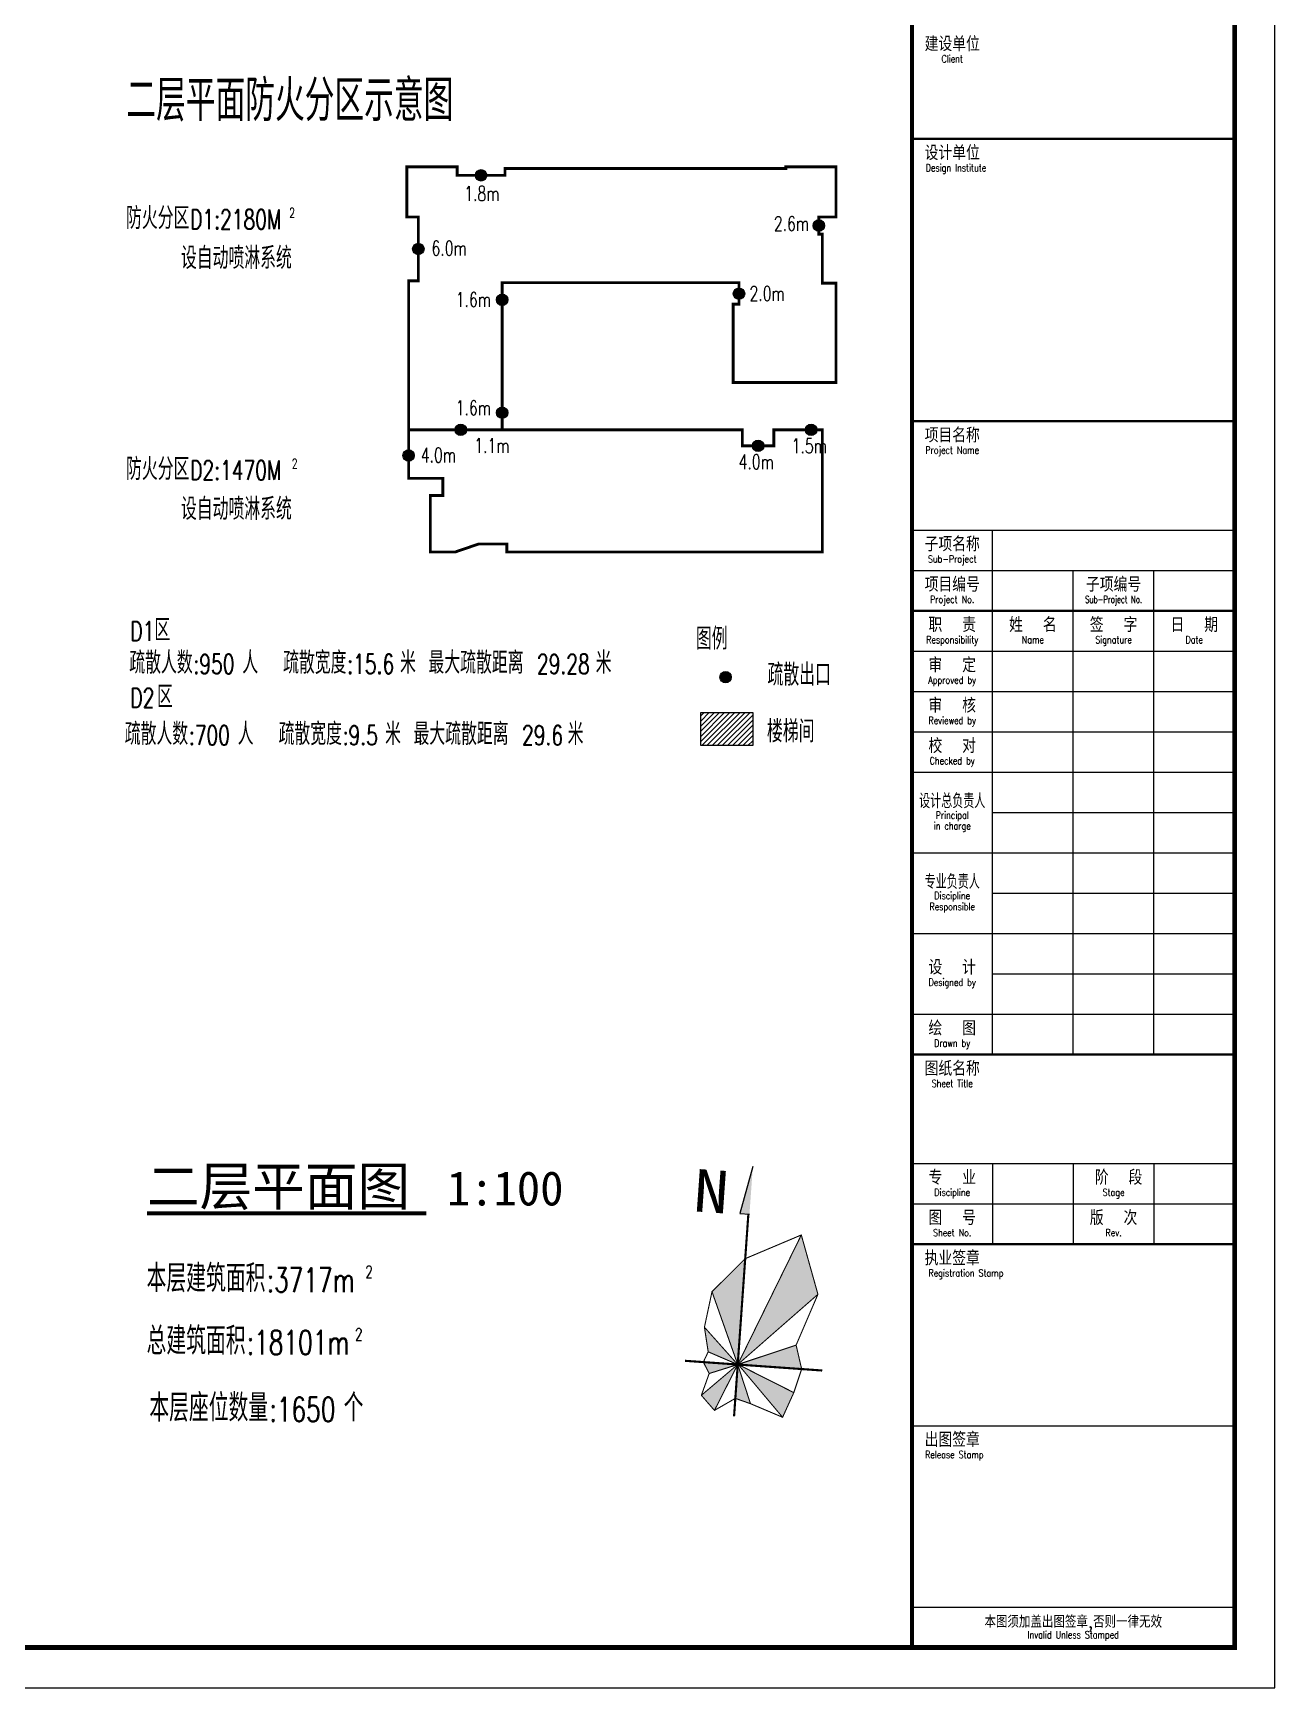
# Model space of a CAD drawing. Header units: millimetres. Extents: x 0 to 180559, y 0 to 202470.
# Drawn here: x 62297 to 84062, y 74857 to 103860 of the extents above; entities that cross this region are included whole.
import ezdxf
from ezdxf.enums import TextEntityAlignment as Align

# ---------------------------------------------------------------- set-up
doc = ezdxf.new("R2010")
doc.units = ezdxf.units.MM
for name, color, linetype in [('AXIS', 3, 'Continuous'), ('COLUMN', 242, 'Continuous'), ('DIM_SYMB', 3, 'Continuous'), ('FRAME', 7, 'Continuous'), ('PUB_HATCH', 8, 'Continuous'), ('PUB_TEXT', 7, 'Continuous')]:
    doc.layers.add(name, color=color, linetype=linetype)
doc.styles.add('_TCH_DIM', font='SIMPLEX', dxfattribs={"bigfont": 'GBCBIG'})
doc.styles.add('TKZ1_tjhts.shx', font='tjromant.shx', dxfattribs={"bigfont": 'tjhts.shx'})
doc.styles.add('TKZ2_tjkts.shx', font='tjromant.shx', dxfattribs={"bigfont": 'tjkts.shx'})
doc.styles.add('竖标题', font='')
doc.styles.add('黑体', font='')
doc.styles.get('竖标题').set_extended_font_data('SimHei')
doc.styles.get('黑体').set_extended_font_data('SimHei')

# ---------------------------------------------------------------- blocks, each defined once
blk = doc.blocks.new('TJAD_TK_A0_A')
at = {"layer": 'FRAME'}
for p, q in [((1188.88, 0.06), (1188.88, 841.06)), ((1098.88, 287.06), (1178.88, 287.06)), ((1118.88, 157.06), (1118.88, 287.06)), ((1098.88, 277.06), (1178.88, 277.06)), ((1138.88, 157.06), (1138.88, 277.06)), ((1158.88, 157.06), (1158.88, 277.06)), ((1098.88, 257.06), (1178.88, 257.06)), ((1098.88, 247.06), (1178.88, 247.06)), ((1098.88, 237.06), (1178.88, 237.06)), ((1098.88, 227.06), (1178.88, 227.06)), ((1118.88, 217.06), (1178.88, 217.06)), ((1098.88, 207.06), (1178.88, 207.06)), ((1118.88, 197.06), (1178.88, 197.06)), ((1098.88, 187.06), (1178.88, 187.06)), ((1118.88, 177.06), (1178.88, 177.06)), ((1098.88, 167.06), (1178.88, 167.06)), ((1098.88, 130.06), (1178.88, 130.06)), ((1118.88, 130.06), (1118.88, 110.06)), ((1138.88, 130.06), (1138.88, 110.06)), ((1158.88, 130.06), (1158.88, 110.06)), ((1098.88, 120.06), (1178.88, 120.06)), ((1098.88, 65.06), (1178.88, 65.06)), ((1098.88, 20.06), (1178.88, 20.06)), ((-0.12, 0.06), (1188.88, 0.06))]:
    blk.add_line(p, q, dxfattribs=at)
at = {"layer": 'FRAME', "const_width": 1.2}
blk.add_lwpolyline([(1178.88, 10.06), (1178.88, 831.06), (24.88, 831.06), (24.88, 10.06)], close=True, dxfattribs=at)
at = {"layer": 'FRAME'}
for points, const_width in [([(1098.88, 831.06), (1098.88, 10.06)], 1), ([(1098.88, 384.06), (1178.88, 384.06)], 0.6), ([(1098.88, 314.06), (1178.88, 314.06)], 0.6), ([(1098.88, 267.06), (1178.88, 267.06)], 0.6), ([(1098.88, 157.06), (1178.88, 157.06)], 0.6), ([(1098.88, 110.06), (1178.88, 110.06)], 0.6)]:
    blk.add_lwpolyline(points, dxfattribs=dict(at, const_width=const_width))
at = {"style": 'TKZ1_tjhts.shx'}
for tag, p, height, flags in [('ClientChinese_001', (977.79, 443.57), 5, 8), ('ClientChinese_002', (1013.71, 434.65), 5, 8), ('DescriptionChineseA_001', (1089.55, 425.89), 3.6, 8), ('RevA', (1115.23, 424.56), 3, 8), ('ProjectNameChinese_001', (992.73, 296.22), 5, 8), ('SubProjectChinese_001', (1095.02, 282.68), 3, 8), ('SubProjectNo', (1158.66, 271.34), 3, 8), ('ApprovedBy', (1120.43, 250.26), 3.6, 8), ('ApprovedBySignPos', (1139.55, 247.78), 3.6, 9), ('ReviewedBy', (1120.43, 240.36), 3.6, 8), ('ReviewedBySignPos', (1139.55, 238.08), 3.6, 9), ('CheckedBy', (1120.43, 230.63), 3.6, 8), ('CheckedBySignPos', (1138.96, 228.13), 3.6, 9), ('PrincipalInCharge1', (1120.43, 219.88), 3.6, 8), ('PrincipalInCharge1SignPos', (1138.79, 217.18), 3.6, 9), ('PrincipalInCharge2', (1120.43, 210.44), 3.6, 8), ('PrincipalInCharge2SignPos', (1138.61, 207.69), 3.6, 9), ('DisciplineResponsible1', (1120.43, 200.15), 3.6, 8), ('DisciplineResponsible1SignPos', (1139.16, 197.4), 3.6, 9), ('DisciplineResponsible2', (1120.43, 190.13), 3.6, 8), ('DisciplineResponsible2SignPos', (1138.95, 187.58), 3.6, 9), ('DesignedBy1', (1120.43, 180.47), 3.6, 8), ('DesignedBy1SignPos', (1138.5, 177.67), 3.6, 9), ('DesignedBy2', (1120.43, 169.78), 3.6, 8), ('DesignedBy2SignPos', (1138.65, 167.23), 3.6, 9), ('DrawnBy', (1120.43, 160.19), 3.6, 8), ('DrawnBySignPos', (1138.65, 157.82), 3.6, 9), ('DisciplineChinese', (1119.24, 125.84), 3.6, 8), ('StageChinese', (1158.76, 125.37), 3.6, 8), ('DisciplineEnglish', (1119.42, 122.2), 2.2, 8), ('StageEnglish', (1158.94, 121.73), 2.2, 8), ('SheetNo', (1118.87, 114.03), 3, 8), ('Rev2', (1158.86, 113.56), 3, 8)]:
    blk.add_attdef(tag, p, '', height=height, dxfattribs=dict(at, flags=flags))
at = {"style": 'TKZ1_tjhts.shx', "width": 0.7, "flags": 8}
for tag, p, height in [('DateA', (1099.36, 424.56), 3), ('ProjectNo', (1119.31, 270.56), 3), ('ApprovedByDate', (1159.94, 250.39), 3.6), ('ReviewedByDate', (1159.94, 241), 3.6), ('CheckedByDate', (1159.94, 230.41), 3.6), ('PrincipalInCharge1Date', (1159.94, 220.36), 3.6), ('PrincipalInCharge2Date', (1159.94, 210.61), 3.6), ('DisciplineResponsible1Date', (1159.94, 200.05), 3.6), ('DisciplineResponsible2Date', (1159.94, 190.43), 3.6), ('DesignedBy1Date', (1159.94, 179.93), 3.6), ('DesignedBy2Date', (1159.94, 169.41), 3.6), ('DrawnByDate', (1159.94, 159.78), 3.6)]:
    blk.add_attdef(tag, p, '', height=height, dxfattribs=at)
at = {"style": 'TKZ1_tjhts.shx', "flags": 8}
for tag, height, p in [('DescriptionEnglishA', 2.2, (1150.82, 423.33)), ('ClientEnglish', 3, (1139.46, 390.63)), ('ProjectNameEnglish', 3, (1142.02, 290.26)), ('SubProjectEnglish', 2.2, (1148.76, 279.65)), ('SheetTitleEnglish', 3, (1142.79, 135.3))]:
    blk.add_attdef(tag, text='', height=height, dxfattribs=at).set_placement(p, align=Align.MIDDLE_CENTER)
at = {"style": 'TKZ1_tjhts.shx', "flags": 9}
for tag, p in [('Electricity3SignPos', (15.68, 269.92)), ('ELV3SignPos', (23.47, 269.59)), ('Electricity2SignPos', (15.71, 253.14)), ('ELV2SignPos', (23.5, 252.81)), ('Electricity1SignPos', (15.63, 237.78)), ('ELV1SignPos', (23.42, 237.46)), ('HVAC3SignPos', (14.96, 205.89)), ('Power3SignPos', (23.18, 205.92)), ('HVAC2SignPos', (15.13, 189.18)), ('Power2SignPos', (23.38, 189.51)), ('HVAC1SignPos', (15.89, 173.16)), ('Power1SignPos', (23.75, 173.22)), ('Plumbing3SignPos', (16.07, 141.15)), ('Structure7SignPos', (23.2, 141.11)), ('Plumbing2SignPos', (14.83, 125.62)), ('Structure6SignPos', (23, 125.87)), ('Structure5SignPos', (23, 110.08)), ('Plumbing1SignPos', (15.66, 109.11)), ('Structure4SignPos', (23, 93.78)), ('Architecture3SignPos', (16.07, 77.07)), ('Structure3SignPos', (22.74, 77.47)), ('Architecture2SignPos', (15.8, 61.24)), ('Structure2SignPos', (23.12, 62.01)), ('Architecture1SignPos', (16.88, 45.06)), ('Structure1SignPos', (23.11, 45.86))]:
    blk.add_attdef(tag, p, '', height=2.5, rotation=90, dxfattribs=at)
at = {"style": 'TKZ1_tjhts.shx', "flags": 8}
blk.add_attdef('SheetTitleChinese', text='', height=5, dxfattribs=at).set_placement((1140.42, 148.12), align=Align.TOP_CENTER)
at = {"layer": 'FRAME', "style": 'TKZ2_tjkts.shx'}
for s, height, p in [('建设单位', 3.6, (1108.88, 407.6)), ('设计单位', 3.6, (1108.88, 380.6)), ('项目名称', 3.6, (1108.88, 310.6)), ('子项名称', 3.6, (1108.88, 283.6)), ('项目编号', 3.6, (1108.88, 273.6)), ('子项编号', 3.6, (1148.88, 273.6)), ('职  责', 3.6, (1108.88, 263.6)), ('姓  名', 3.6, (1128.88, 263.6)), ('签  字', 3.6, (1148.88, 263.6)), ('日  期', 3.6, (1168.88, 263.6)), ('审  定', 3.6, (1108.88, 253.6)), ('审  核', 3.6, (1108.88, 243.6)), ('校  对', 3.6, (1108.88, 233.6)), ('设  计', 3.6, (1108.88, 178.7)), ('绘  图', 3.6, (1108.88, 163.6)), ('图纸名称', 3.6, (1108.88, 153.6)), ('专  业', 3.6, (1108.88, 126.6)), (' 阶  段', 3.6, (1148.88, 126.6)), ('图  号', 3.6, (1108.88, 116.6)), ('版  次', 3.6, (1148.88, 116.6)), ('执业签章', 3.6, (1108.88, 106.6)), ('出图签章', 3.6, (1108.88, 61.6)), ('本图须加盖出图签章,否则一律无效', 3, (1138.88, 16.48))]:
    blk.add_text(s, height=height, dxfattribs=at).set_placement(p, align=Align.MIDDLE_CENTER)
for s, height, width, p in [('Client', 1.8, 0.8, (1108.88, 403.91)), ('Design Institute', 1.8, 0.8, (1109.81, 376.91)), ('Project Name', 1.8, 0.8, (1108.88, 306.91)), ('Sub-Project', 1.8, 0.8, (1108.88, 279.91)), ('Project No.', 1.8, 0.8, (1108.88, 269.91)), ('Sub-Project No.', 1.8, 0.7, (1148.88, 269.91)), ('Responsibility', 1.8, 0.8, (1108.88, 259.91)), ('Name', 1.8, 0.8, (1128.88, 259.91)), ('Signature', 1.8, 0.8, (1148.88, 259.91)), ('Date', 1.8, 0.8, (1168.88, 259.91)), ('Approved by', 1.8, 0.8, (1108.88, 249.91)), ('Reviewed by', 1.8, 0.8, (1108.88, 239.91)), ('Checked by', 1.8, 0.8, (1108.88, 229.91)), ('设计总负责人', 3.6, 0.8, (1108.88, 219.93)), ('in charge', 1.8, 0.8, (1108.88, 213.76)), ('Principal', 1.8, 0.8, (1108.88, 216.41)), ('专业负责人', 3.6, 0.8, (1108.88, 199.93)), ('Discipline', 1.8, 0.8, (1108.88, 196.48)), ('Responsible', 1.8, 0.8, (1108.88, 193.76)), ('Designed by', 1.8, 0.8, (1108.88, 175)), ('Drawn by', 1.8, 0.8, (1108.88, 159.91)), ('Sheet Title', 1.8, 0.8, (1108.88, 149.91)), ('Discipline', 1.8, 0.8, (1108.88, 122.91)), ('Stage', 1.8, 0.8, (1148.88, 122.91)), ('Sheet No.', 1.8, 0.8, (1108.88, 112.91)), ('Rev.', 1.8, 0.8, (1148.88, 112.91)), ('Registration Stamp', 1.8, 0.8, (1112.29, 102.91)), ('Release Stamp', 1.8, 0.8, (1109.4, 57.91)), ('Invalid Unless Stamped', 1.8, 0.8, (1138.88, 13.23))]:
    blk.add_text(s, height=height, dxfattribs=dict(at, width=width)).set_placement(p, align=Align.MIDDLE_CENTER)
blk = doc.blocks.new('n')
at = {"layer": 'FRAME', "ltscale": 0.25}
blk.add_hatch(color=256, dxfattribs=at).paths.add_polyline_path([(0.52, 117.68), (-4.04, 95.2), (0.52, 95.2)])
at = {"layer": 'FRAME'}
blk.add_hatch(color=0, dxfattribs=at).paths.add_polyline_path([(35.27, 60.03), (25.51, 87.29), (0, 24.44)])
h = blk.add_hatch(color=0, dxfattribs=at)
h.paths.add_polyline_path([(30.12, 24.44), (26.73, 35.49), (0.18, 24.51), (0.26, 24.44)])
h.paths.add_polyline_path([(0.26, 24.44), (22.79, 1.2), (27.22, 13.14)])
h.paths.add_polyline_path([(0, 8.49), (7.28, 6.51), (0, 24.44)])
h.paths.add_polyline_path([(0, 24.44), (-16.03, 8.81), (-9.39, 2.17)])
h.paths.add_polyline_path([(0, 24.44), (-16.2, 24.44), (-13.08, 19.28)])
h.paths.add_polyline_path([(-14.27, 29.42), (0, 24.44), (-16.85, 40.83)])
h.paths.add_polyline_path([(0, 74.33), (-14.48, 57.73), (0, 24.44)])
at = {"layer": 'FRAME', "ltscale": 0.25}
blk.add_lwpolyline([(0.52, 117.86), (-4.04, 95.37), (0.52, 95.37)], dxfattribs=at)
at = {"layer": 'FRAME', "const_width": 1, "flags": 128}
for points in [[(0, 95.33), (0, 0)], [(-24.83, 24.44), (39.81, 24.44)]]:
    blk.add_lwpolyline(points, dxfattribs=at)
at = {"layer": 'FRAME', "color": 0, "const_width": 0.5}
blk.add_lwpolyline([(-16.2, 24.44), (-14.27, 29.42), (-16.85, 40.83), (-14.48, 57.73), (0, 74.33), (25.51, 87.29), (35.27, 60.03), (26.73, 35.49), (30.12, 24.44), (27.22, 13.14), (22.79, 1.2), (7.28, 6.51), (0, 8.49), (-9.39, 2.17), (-16.03, 8.81), (-13.08, 19.28)], close=True, dxfattribs=at)
for points in [[(25.51, 87.29), (0, 24.44)], [(-14.48, 57.73), (0, 24.44)], [(35.27, 60.03), (0, 24.44)], [(-16.85, 40.83), (0, 24.44)], [(26.73, 35.49), (0, 24.44)], [(0, 24.44), (-16.03, 8.81)], [(-14.27, 29.42), (0, 24.44)], [(-13.08, 19.28), (0, 24.44)], [(-9.39, 2.17), (0, 24.44)], [(0, 24.44), (7.28, 6.51)], [(0.19, 24.51), (22.79, 1.2)], [(0.26, 24.44), (27.22, 13.14)]]:
    blk.add_lwpolyline(points, dxfattribs=at)
at = {"layer": 'FRAME', "style": '竖标题', "width": 1.2}
blk.add_text('N', height=20, dxfattribs=at).set_placement((-26.28, 94.81))
blk = doc.blocks.new('_YZH')
blk.add_circle((0, 0), 0.5)
at = {"layer": 'PUB_HATCH', "const_width": 0.5}
blk.add_lwpolyline([(-0.25, 0, 1), (0.25, 0, 1)], format="xyb", close=True, dxfattribs=at)

msp = doc.modelspace()

# ---------------------------------------------------------------- hatches: boundary and pattern name
at = {"layer": 'PUB_TEXT', "ltscale": 20}
h = msp.add_hatch(dxfattribs=at)
h.set_pattern_fill('ANSI31', color=256, scale=40, style=0)
h.set_pattern_definition([(45, (-481840.785, -347742.255), (-44.9012806, 44.9012806), [])])
h.paths.add_polyline_path([(73999, 91953), (74912, 91953), (74912, 91373), (73999, 91373)])

# ---------------------------------------------------------------- linework, layer by layer
at = {"layer": 'AXIS'}
for points in [[(63926, 100306, 0, 0, 0), (72694, 100306, 80, 0, 0), (72994, 100306, 0, 0, 0)], [(63926, 95908, 0, 0, 0), (72694, 95908, 80, 0, 0), (72994, 95908, 0, 0, 0)]]:
    msp.add_lwpolyline(points, format="xyseb", dxfattribs=at)
at = {"layer": 'DIM_SYMB', "const_width": 70}
msp.add_lwpolyline([(64294, 83173), (69190, 83173)], dxfattribs=at)
at = {"layer": 'PUB_TEXT', "ltscale": 20, "const_width": 50}
msp.add_lwpolyline([(70519, 96907), (70519, 99487), (74669, 99487), (74669, 99108), (74569, 99108), (74569, 97737), (76369, 97737), (76369, 99477), (76129, 99477), (76129, 100337), (76069, 100337), (76069, 100637), (76369, 100637), (76369, 101517), (75489, 101517), (75489, 101487), (70569, 101487), (70569, 101367), (69729, 101367), (69729, 101517), (68849, 101517), (68849, 100637), (69049, 100637), (69049, 99517), (68879, 99517), (68879, 96907), (69879, 96907), (69869, 96907), (70139, 96907), (70139, 96907)], close=True, dxfattribs=at)
msp.add_lwpolyline([(74729, 96907), (74729, 96627), (75279, 96627), (75279, 96907), (76129, 96907), (76129, 94767), (70599, 94767), (70599, 94907), (70109, 94907), (69699, 94767), (69289, 94767), (69259, 94767), (69259, 95757), (69479, 95757), (69479, 96057), (68879, 96057), (68879, 96907), (69869, 96907), (69879, 96907), (69869, 96907), (70139, 96907), (70139, 96907), (70519, 96907), (70519, 96907), (74729, 96907)], dxfattribs=at)
at = {"layer": 'PUB_TEXT', "ltscale": 20}
msp.add_lwpolyline([(73999, 91953), (74912, 91953), (74912, 91373), (73999, 91373)], close=True, dxfattribs=at)

# ---------------------------------------------------------------- block references
at = {"layer": 'COLUMN', "xscale": 200, "yscale": 200, "zscale": 200}
for p in [(70149, 101367), (76069, 100487), (69049, 100077), (70519, 99187), (74669, 99293), (70519, 97207), (69793, 96907), (75933, 96907), (75004, 96627), (68879, 96457), (74435, 92572)]:
    msp.add_blockref('_YZH', p, dxfattribs=at)
at = {"layer": 'FRAME', "xscale": 70.7, "yscale": 70.7, "zscale": 70.7}
msp.add_blockref('TJAD_TK_A0_A', (9, 74853), dxfattribs=at)
at = {"layer": 'FRAME', "xscale": 37.28786018473385, "yscale": 37.28786018473385, "zscale": 37.28786018473385, "rotation": 355.9522835024453}
msp.add_blockref('n', (74583, 79616), dxfattribs=at)

# ---------------------------------------------------------------- texts
at = {"layer": 'PUB_TEXT', "color": 0, "style": '_TCH_DIM'}
for s, height, p in [('二层平面防火分区示意图', 723.4, (63933, 102318)), ('区', 386, (64424, 93207)), ('图例', 385.8, (73914, 93053)), ('疏散人数', 385.8, (63983, 92633)), ('人', 386, (65964, 92633)), ('疏散宽度', 385.8, (66679, 92633)), ('米', 386, (68728, 92633)), ('最大疏散距离', 385.8, (69226, 92633)), ('米', 386, (72157, 92633)), ('疏散出口', 385.8, (75169, 92423)), ('区', 386, (64469, 92038)), ('疏散人数', 385.8, (63904, 91384)), ('人', 386, (65884, 91384)), ('疏散宽度', 385.8, (66600, 91384)), ('米', 386, (68466, 91384)), ('最大疏散距离', 385.8, (68964, 91384)), ('米', 386, (71666, 91384)), ('楼梯间', 385.8, (75159, 91429)), ('本层建筑面积', 482.3, (64286, 81794, 0)), ('总建筑面积', 482.3, (64286, 80699, 0)), ('本层座位数量', 482.3, (64334, 79526, 0)), ('个', 482, (67740, 79526, 0))]:
    msp.add_text(s, height=height, dxfattribs=at).set_placement(p)
at = {"layer": 'PUB_TEXT', "color": 0, "style": '_TCH_DIM', "width": 0.705882}
for s, height, p in [('1.8m', 255, (69854, 100922)), ('2.6m', 255, (75281, 100393)), ('6.0m', 255, (69281, 99963)), ('1.6m', 255, (69705, 99063)), ('2.0m', 255, (74854, 99169)), ('1.6m', 255, (69705, 97166)), ('4.0m', 255, (69092, 96337)), ('1.1m', 255, (70030, 96505)), ('1.5m', 255, (75593, 96499)), ('4.0m', 255, (74663, 96219)), ('D1', 340, (64001, 93207)), (':950', 340, (65107, 92633)), (':15.6', 340, (67803, 92633)), ('29.28', 340, (71128, 92633)), ('D2', 340, (64001, 92038)), (':700', 340, (65027, 91384)), (':9.5', 340, (67723, 91384)), ('29.6', 340, (70866, 91384)), (':3717m', 425, (66393, 81794, 0)), ('2', 212, (68121, 82044, 0)), (':18101m', 425, (66042, 80699, 0)), ('2', 212, (67942, 80949, 0)), (':1650', 425, (66440, 79526, 0))]:
    msp.add_text(s, height=height, dxfattribs=at).set_placement(p)
at = {"layer": 'PUB_TEXT'}
for s, height, style, p in [('防火分区', 385.8, '_TCH_DIM', (63926, 100426)), ('设自动喷淋系统', 385.8, '_TCH_DIM', (64888, 99726)), ('防火分区', 385.8, '_TCH_DIM', (63926, 96028)), ('设自动喷淋系统', 385.8, '_TCH_DIM', (64888, 95328)), ('二层平面图', 675.9, '黑体', (64294, 83313)), ('1:100', 600.8, '黑体', (69550, 83313))]:
    msp.add_text(s, height=height, dxfattribs=dict(at, style=style)).set_placement(p)
at = {"layer": 'PUB_TEXT', "style": '_TCH_DIM', "width": 0.705882}
for s, height, p in [('D1:2180M', 340, (65049, 100426)), ('2', 170, (66786, 100626)), ('D2:1470M', 340, (65049, 96028)), ('2', 170, (66832, 96228))]:
    msp.add_text(s, height=height, dxfattribs=at).set_placement(p)

doc.saveas('drawing.dxf')
